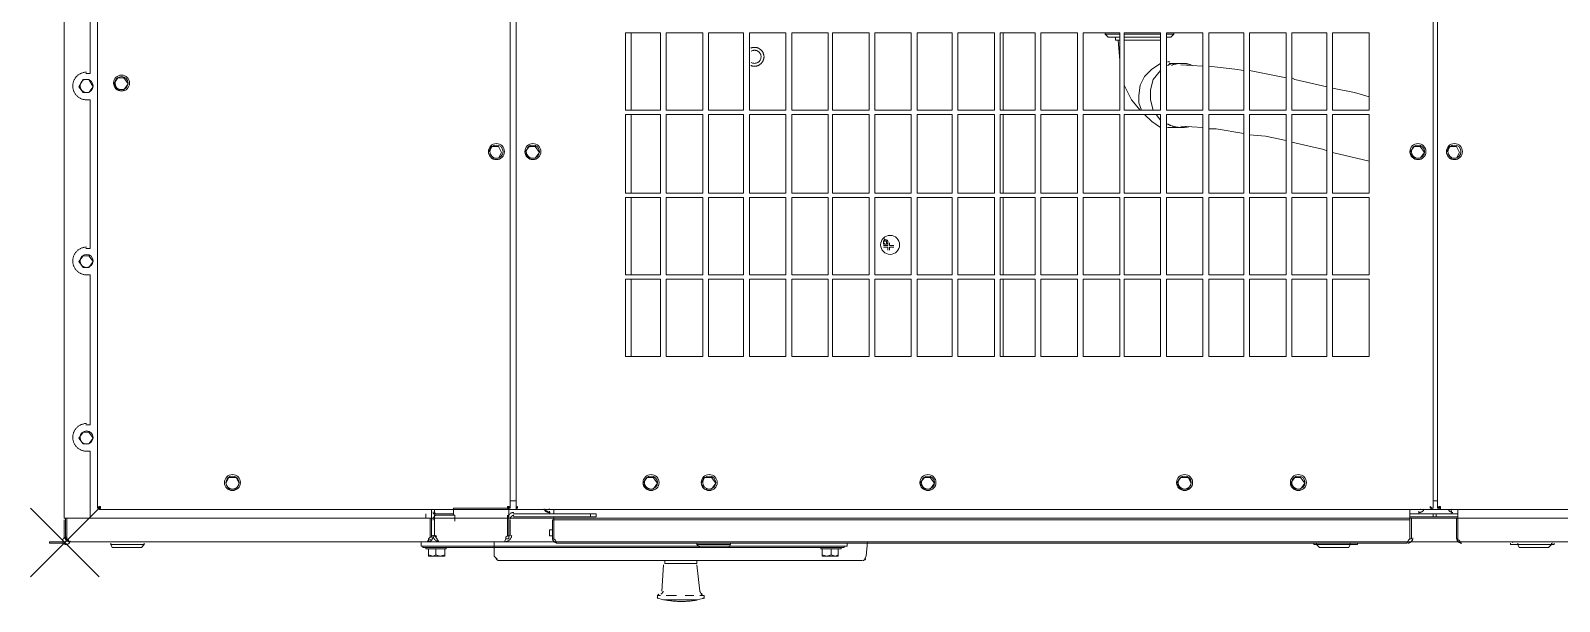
# Model space of a CAD drawing. Extents: x 0 to 160756, y 0 to 229247.
# Drawn here: x 92736 to 94012, y 78465 to 78941 of the extents above; entities that cross this region are included whole.
import ezdxf

# ---------------------------------------------------------------- set-up
doc = ezdxf.new("R2010")
doc.units = 0
doc.header["$LTSCALE"] = 10
doc.layers.add('XCM7Q30CDA-200K$0$xCUP-L40-M03-HVAC-EQ$0$XCUP-L40-HVAC-EQ$0$XCUP-L40-HVAC-EQ$0$XCUP-L40-HVAC-機房EQ$0$U-CDA-EQ', color=3, linetype='Continuous', lineweight=25)

# ---------------------------------------------------------------- blocks, each defined once
blk = doc.blocks.new('XCM7Q30CDA-200K$0$xCUP-L40-M03-HVAC-EQ$0$XCUP-L40-HVAC-EQ$0$XCUP-L40-HVAC-EQ$0$E315n')
at = {"layer": 'XCM7Q30CDA-200K$0$xCUP-L40-M03-HVAC-EQ$0$XCUP-L40-HVAC-EQ$0$XCUP-L40-HVAC-EQ$0$XCUP-L40-HVAC-機房EQ$0$U-CDA-EQ', "lineweight": 0}
for points in [[(-32.9, 4950.1), (24.3, 5007.3)], [(24.3, 4950.1), (-32.9, 5007.3)], [(-4.9, 4991.5), (-3.7, 4991.5)], [(-4.9, 4978.1), (-4.9, 4991.5)], [(-3.7, 4978.1), (-3.7, 4991.5)], [(-3.6, 4980.5), (-4, 4980.4), (-4.4, 4980.2), (-4.8, 4980), (-5.1, 4979.7), (-5.4, 4979.4), (-5.6, 4979.1), (-5.8, 4978.7), (-6, 4978.3), (-6.1, 4977.9), (-6.1, 4977.5), (-6.1, 4977.2), (-6, 4976.9), (-5.9, 4976.5), (-5.8, 4976.1), (-5.5, 4975.8), (-5.3, 4975.4), (-5, 4975.1), (-4.6, 4974.9), (-4.3, 4974.7), (-3.9, 4974.6), (-3.5, 4974.5), (-3, 4974.4)], [(0.6, 4978.1), (0.2, 4978.1), (-0.2, 4978), (-0.7, 4977.9), (-1, 4977.8), (-1.4, 4977.6), (-1.8, 4977.4), (-2.1, 4977.1), (-2.4, 4976.8), (-2.7, 4976.5), (-2.9, 4976.2), (-3.1, 4975.9), (-3.3, 4975.5), (-3.5, 4975.1), (-3.6, 4974.7), (-3.6, 4974.3), (-3.7, 4973.8)], [(-2.4, 4975.7), (-3.7, 4975.7)], [(-3.7, 4975.7), (-3.7, 4974.4)], [(-0.6, 4978.1), (-0.9, 4978.1), (-1.2, 4978), (-1.5, 4978), (-1.9, 4977.8), (-2.3, 4977.6), (-2.7, 4977.3), (-3, 4977), (-3.2, 4976.6), (-3.4, 4976.2), (-3.6, 4975.8), (-3.6, 4975.5), (-3.6, 4975.2)], [(-2.4, 4978.1), (-1.2, 4976.9)], [(-2.4, 4975.7), (-1.2, 4976.9)], [(-0.1, 4978.3), (-0.2, 4978.6), (-0.4, 4979), (-0.6, 4979.4), (-0.9, 4979.7), (-1.2, 4979.9), (-1.6, 4980.2), (-2, 4980.3), (-2.3, 4980.4)], [(14.6, 4979.3), (-1.2, 4979.3)], [(-1.2, 4976.9), (0, 4976.9)], [(0, 4978.1), (15.8, 4978.1)], [(0, 4978.1), (0, 4976.9)], [(0, 4976.9), (15.8, 4976.9)], [(440.5, 4979.3), (15.8, 4979.3)], [(15.8, 4979.3), (15.8, 4957.4)], [(-3.7, 4974.4), (-3.7, 1504.4)], [(-3.7, 4974.4), (-3.7, 4973.2)], [(94.9, 4960.5), (94.9, 4961.1), (94.8, 4961.6), (94.8, 4962.2), (94.7, 4962.8), (94.5, 4963.3), (94.4, 4963.9), (94.2, 4964.4), (94, 4965), (93.8, 4965.5), (93.5, 4966), (93.2, 4966.5), (92.9, 4966.9), (92.6, 4967.4), (92.3, 4967.8), (91.9, 4968.2), (91.5, 4968.6), (91.1, 4969), (90.7, 4969.4), (90.3, 4969.7), (89.8, 4970), (89.3, 4970.3), (88.9, 4970.6), (88.4, 4970.9), (87.8, 4971.1), (87.3, 4971.3), (86.8, 4971.5), (86.2, 4971.7), (85.7, 4971.8), (85.1, 4971.9), (84.5, 4972), (83.9, 4972), (83.3, 4972), (82.8, 4972), (82.2, 4972), (81.6, 4971.9), (81, 4971.8), (80.5, 4971.7), (79.9, 4971.5), (79.4, 4971.3), (78.8, 4971.1), (78.3, 4970.9), (77.8, 4970.6), (77.4, 4970.3), (76.9, 4970), (76.4, 4969.7), (76, 4969.4), (75.6, 4969), (75.2, 4968.6), (74.8, 4968.2), (74.4, 4967.8), (74.1, 4967.4), (73.8, 4966.9), (73.5, 4966.5), (73.2, 4966), (72.9, 4965.5), (72.7, 4965), (72.5, 4964.4), (72.3, 4963.9), (72.2, 4963.3), (72, 4962.8), (71.9, 4962.2), (71.8, 4961.6), (71.8, 4961.1), (71.8, 4960.5)], [(77.9, 4963.5), (82.7, 4967.1)], [(77.9, 4958.6), (77.9, 4963.5)], [(82.7, 4967.1), (87.6, 4963.5)], [(87.6, 4963.5), (87.6, 4958.6)], [(242.1, 4960.5), (242.1, 4961.1), (242.1, 4961.6), (242, 4962.2), (241.9, 4962.8), (241.8, 4963.3), (241.6, 4963.9), (241.4, 4964.4), (241.2, 4965), (241, 4965.5), (240.7, 4966), (240.5, 4966.5), (240.2, 4966.9), (239.8, 4967.4), (239.5, 4967.8), (239.1, 4968.2), (238.8, 4968.6), (238.3, 4969), (237.9, 4969.4), (237.5, 4969.7), (237, 4970), (236.6, 4970.3), (236.1, 4970.6), (235.6, 4970.9), (235.1, 4971.1), (234.6, 4971.3), (234, 4971.5), (233.5, 4971.7), (232.9, 4971.8), (232.3, 4971.9), (231.8, 4972), (231.2, 4972), (230.6, 4972), (230, 4972), (229.4, 4972), (228.8, 4971.9), (228.2, 4971.8), (227.7, 4971.7), (227.1, 4971.5), (226.6, 4971.3), (226.1, 4971.1), (225.6, 4970.9), (225.1, 4970.6), (224.6, 4970.3), (224.1, 4970), (223.7, 4969.7), (223.2, 4969.4), (222.8, 4969), (222.4, 4968.6), (222, 4968.2), (221.7, 4967.8), (221.3, 4967.4), (221, 4966.9), (220.7, 4966.5), (220.4, 4966), (220.2, 4965.5), (219.9, 4965), (219.7, 4964.4), (219.5, 4963.9), (219.4, 4963.3), (219.3, 4962.8), (219.1, 4962.2), (219.1, 4961.6), (219, 4961.1), (219, 4960.5)], [(225.1, 4963.5), (230, 4967.1)], [(225.1, 4958.6), (225.1, 4963.5)], [(230, 4967.1), (234.8, 4963.5)], [(234.8, 4963.5), (234.8, 4958.6)], [(388.1, 4960.5), (388.1, 4961.1), (388.1, 4961.6), (388, 4962.2), (387.9, 4962.8), (387.8, 4963.3), (387.6, 4963.9), (387.4, 4964.4), (387.2, 4965), (387, 4965.5), (386.8, 4966), (386.5, 4966.5), (386.2, 4966.9), (385.9, 4967.4), (385.5, 4967.8), (385.1, 4968.2), (384.8, 4968.6), (384.4, 4969), (383.9, 4969.4), (383.5, 4969.7), (383.1, 4970), (382.6, 4970.3), (382.1, 4970.6), (381.6, 4970.9), (381.1, 4971.1), (380.6, 4971.3), (380, 4971.5), (379.5, 4971.7), (378.9, 4971.8), (378.3, 4971.9), (377.8, 4972), (377.2, 4972), (376.6, 4972), (376, 4972), (375.4, 4972), (374.8, 4971.9), (374.3, 4971.8), (373.7, 4971.7), (373.1, 4971.5), (372.6, 4971.3), (372.1, 4971.1), (371.6, 4970.9), (371.1, 4970.6), (370.6, 4970.3), (370.1, 4970), (369.7, 4969.7), (369.2, 4969.4), (368.8, 4969), (368.4, 4968.6), (368, 4968.2), (367.7, 4967.8), (367.3, 4967.4), (367, 4966.9), (366.7, 4966.5), (366.4, 4966), (366.2, 4965.5), (365.9, 4965), (365.7, 4964.4), (365.5, 4963.9), (365.4, 4963.3), (365.3, 4962.8), (365.2, 4962.2), (365.1, 4961.6), (365, 4961.1), (365, 4960.5)], [(371.1, 4963.5), (376, 4967.1)], [(371.1, 4958.6), (371.1, 4963.5)], [(376, 4967.1), (382.1, 4963.5)], [(382.1, 4963.5), (382.1, 4958.6)], [(15.8, 4957.4), (71.8, 4957.4)], [(15.8, 1502), (15.8, 4957.4)], [(23.1, 4950.1), (24.3, 4950.1)], [(23.1, 4950.1), (23.1, 1482.5)], [(24.3, 4948.9), (23.1, 4950.1)], [(445.3, 4951.3), (24.3, 4951.3)], [(24.3, 4951.3), (24.3, 4950.1)], [(25.6, 4950.1), (24.3, 4951.3)], [(25.6, 4948.9), (24.3, 4950.1)], [(25.6, 4948.9), (24.3, 4950.1)], [(25.6, 4948.9), (25.6, 4950.1)], [(71.8, 4957.4), (71.8, 4961.1)], [(82.7, 4955), (77.9, 4958.6)], [(87.6, 4958.6), (82.7, 4955)], [(93.7, 4957.4), (93.7, 4961.1)], [(93.7, 4957.4), (219, 4957.4)], [(219, 4957.4), (219, 4961.1)], [(230, 4955), (225.1, 4958.6)], [(234.8, 4958.6), (230, 4955)], [(240.9, 4957.4), (240.9, 4961.1)], [(240.9, 4957.4), (365, 4957.4)], [(365, 4957.4), (365, 4961.1)], [(376, 4955), (371.1, 4958.6)], [(382.1, 4958.6), (376, 4955)], [(386.9, 4957.4), (386.9, 4961.1)], [(386.9, 4957.4), (440.5, 4957.4)], [(-8.5, 4939.2), (-6.1, 4940.4)], [(-8.5, 4914.8), (-8.5, 4939.2)], [(-6.1, 4940.4), (-4.9, 4940.4)], [(-6.1, 4912.4), (-6.1, 4940.4)], [(25.6, 4948.9), (24.3, 4948.9)], [(373.5, 4934.3), (378.4, 4937.9)], [(378.4, 4937.9), (383.3, 4934.3)], [(373.5, 4929.4), (373.5, 4934.3)], [(378.4, 4925.8), (373.5, 4929.4)], [(383.3, 4929.4), (378.4, 4925.8)], [(383.3, 4934.3), (383.3, 4929.4)], [(-8.5, 4914.8), (-6.1, 4912.4)], [(-6.1, 4912.4), (-4.9, 4912.4)], [(40.2, 4841.8), (45, 4844.3)], [(40.2, 4835.7), (40.2, 4841.8)], [(45, 4833.3), (40.2, 4835.7)], [(45, 4844.3), (49.9, 4841.8)], [(49.9, 4835.7), (45, 4833.3)], [(49.9, 4841.8), (49.9, 4835.7)], [(-15.8, 4661.7), (-15.8, 4675.1)], [(-15.8, 4675.1), (-9.7, 4675.1)], [(-15.8, 4671.4), (-14.6, 4675.1)], [(-14.6, 4669), (-15.8, 4671.4)], [(-9.7, 4660.5), (-9.7, 4677.5)], [(-9.7, 4677.5), (-8.5, 4677.5)], [(-8.5, 4328.3), (-8.5, 4680)], [(-8.5, 4680), (-7.3, 4680)], [(-7.3, 4325.9), (-7.3, 4681.2)], [(-7.3, 4681.2), (-3.7, 4681.2)], [(-3.7, 4677.5), (-3.7, 4676.3)], [(-3.7, 4676.3), (-3.7, 4570.5)], [(-3.7, 4676.3), (-2.4, 4675.1)], [(-3.7, 4675.7), (-3.6, 4675.3), (-3.6, 4674.8), (-3.5, 4674.4), (-3.3, 4674.1), (-3.1, 4673.7), (-2.9, 4673.3), (-2.7, 4673), (-2.4, 4672.7), (-2.1, 4672.4), (-1.8, 4672.2), (-1.4, 4672), (-1, 4671.8), (-0.7, 4671.6), (-0.2, 4671.5), (0.2, 4671.5), (0.6, 4671.4)], [(1.8, 4671.4), (1.3, 4671.4), (0.7, 4671.3), (0.2, 4671.2), (-0.3, 4671), (-0.8, 4670.8), (-1.2, 4670.5), (-1.7, 4670.2), (-2, 4669.8), (-2.4, 4669.5), (-2.7, 4669), (-3, 4668.6), (-3.2, 4668.1), (-3.4, 4667.6), (-3.5, 4667.1), (-3.6, 4666.5), (-3.7, 4666)], [(-1.2, 4675.1), (-2.4, 4672.7)], [(-2.4, 4675.1), (-1.2, 4675.1)], [(-1.2, 4675.1), (0, 4673.9)], [(0, 4672.7), (0, 4673.9)], [(0, 4673.9), (15.8, 4673.9)], [(0, 4672.7), (15.8, 4672.7)], [(0, 4669), (1.2, 4670.2)], [(1.2, 4672.7), (1.2, 4670.2)], [(13.4, 4672.7), (1.2, 4672.7)], [(18.3, 4670.2), (1.2, 4670.2)], [(18.7, 4668.7), (18.5, 4669), (18.3, 4669.3), (18, 4669.7), (17.6, 4670.1), (17.2, 4670.4), (16.9, 4670.6), (16.6, 4670.8), (16.3, 4671), (15.9, 4671.1), (15.6, 4671.2), (15.2, 4671.3), (14.9, 4671.4), (14.5, 4671.4), (14.2, 4671.4)], [(19.5, 4677.5), (15.8, 4677.5)], [(15.8, 4672.7), (15.8, 4673.9)], [(15.8, 4672.7), (23.1, 4672.7)], [(21.3, 4671.4), (20.9, 4671.4), (20.5, 4671.3), (20.1, 4671.2), (19.8, 4671.1), (19.5, 4670.8), (19.2, 4670.6), (18.8, 4670.2), (18.6, 4669.9), (18.5, 4669.5), (18.3, 4669.2)], [(18.3, 4653.2), (18.3, 4670.2)], [(23.1, 4670.2), (19.5, 4670.2)], [(21.3, 4670.2), (20.9, 4670.2), (20.6, 4670.1), (20.3, 4669.9), (19.9, 4669.6), (19.7, 4669.3), (19.6, 4668.9), (19.5, 4668.6)], [(20.7, 4670.2), (23.1, 4670.2)], [(-15.8, 4665.4), (-14.6, 4669)], [(-14.6, 4661.7), (-15.8, 4665.4)], [(-15.8, 4661.7), (-9.7, 4661.7)], [(-14.6, 4669), (-9.7, 4669)], [(-9.7, 4660.5), (-8.5, 4660.5)], [(-3.7, 4666.6), (0, 4669)], [(-3.7, 4666.6), (-3.7, 4611.8)], [(1.8, 4669), (1.5, 4669), (1.2, 4669), (0.9, 4668.9), (0.6, 4668.8), (0.3, 4668.6)], [(19.5, 4669), (19.5, 4654.4)], [(13.4, 4653.2), (18.3, 4653.2)], [(18.3, 4654.4), (24.3, 4654.4)], [(24.3, 4654.4), (24.3, 4608.2)], [(-17.8, 4618.8), (-18.2, 4618.6), (-18.5, 4618.3), (-18.8, 4618), (-19, 4617.7), (-19.2, 4617.3), (-19.3, 4617), (-19.4, 4616.7), (-19.5, 4616.4), (-19.5, 4616.1)], [(-18.3, 4617.9), (-15.8, 4620.4)], [(-15.8, 4620.4), (-3.7, 4620.4)], [(316.4, 4622.8), (321.2, 4625.2)], [(316.4, 4616.7), (316.4, 4622.8)], [(321.2, 4625.2), (326.1, 4622.8)], [(326.1, 4622.8), (326.1, 4616.7)], [(-19.5, 4616.7), (-19.5, 4313.7)], [(-1.2, 4610.6), (-3.7, 4611.8)], [(-3.7, 4611.2), (-3.6, 4610.7), (-3.5, 4610.1), (-3.4, 4609.6), (-3.2, 4609.1), (-3, 4608.6), (-2.7, 4608.2), (-2.4, 4607.7), (-2, 4607.3), (-1.7, 4607), (-1.2, 4606.7), (-0.8, 4606.4), (-0.3, 4606.2), (0.2, 4606), (0.7, 4605.9), (1.3, 4605.8), (1.8, 4605.7)], [(-1.2, 4610.6), (-1.2, 4608.2)], [(0, 4610.6), (-1.2, 4610.6)], [(-1.2, 4608.2), (24.3, 4608.2)], [(1.2, 4609.4), (0, 4610.6)], [(1.2, 4607), (1.2, 4609.4)], [(1.2, 4609.4), (18.3, 4609.4)], [(14.6, 4607), (1.2, 4607)], [(20.7, 4603.9), (20.7, 4604.5), (20.6, 4605), (20.4, 4605.5), (20.3, 4606.1), (20, 4606.5), (19.8, 4607), (19.4, 4607.4), (19.1, 4607.8), (18.7, 4608.1), (18.3, 4608.5), (17.8, 4608.7), (17.3, 4609), (16.8, 4609.1), (16.3, 4609.3), (15.8, 4609.4), (15.2, 4609.4)], [(18.3, 4603.9), (18.2, 4604.2), (18.2, 4604.5), (18.1, 4604.8), (18, 4605.2), (17.7, 4605.6), (17.5, 4606), (17.1, 4606.3), (16.8, 4606.5), (16.4, 4606.7), (16, 4606.9), (15.7, 4606.9), (15.4, 4607)], [(24.3, 4609.4), (23.1, 4608.2)], [(23.1, 4608.2), (24.3, 4608.2)], [(25.6, 4609.4), (24.3, 4608.2)], [(25.6, 4609.4), (24.3, 4608.2)], [(25.6, 4609.4), (24.3, 4609.4)], [(24.3, 4607), (24.3, 4608.2)], [(25.6, 4608.2), (24.3, 4607)], [(24.3, 4607), (2471.4, 4607)], [(25.6, 4609.4), (25.6, 4608.2)], [(30.4, 4607), (30.4, 4602.1)], [(321.2, 4614.3), (316.4, 4616.7)], [(326.1, 4616.7), (321.2, 4614.3)], [(17, 4604.5), (17, 4535.2)], [(19.5, 4604.5), (19.5, 4535.2)], [(23.1, 4602.1), (23.1, 3838)], [(23.1, 4602.1), (24.3, 4602.1)], [(23.1, 4600.9), (23.1, 4602.1)], [(2472.6, 4602.1), (24.3, 4602.1)], [(24.3, 4600.9), (24.3, 4602.1)], [(25.6, 4600.9), (24.3, 4602.1)], [(25.6, 4600.9), (24.3, 4602.1)], [(25.6, 4600.9), (24.3, 4600.9)], [(25.6, 4600.9), (24.3, 4600.9)], [(316.4, 4591.1), (321.2, 4594.8)], [(321.2, 4594.8), (326.1, 4591.1)], [(316.4, 4586.3), (316.4, 4591.1)], [(321.2, 4582.6), (316.4, 4586.3)], [(326.1, 4586.3), (321.2, 4582.6)], [(326.1, 4591.1), (326.1, 4586.3)], [(-0.6, 4571.7), (-1, 4571.7), (-1.5, 4571.6), (-1.9, 4571.5), (-2.3, 4571.3), (-2.6, 4571.2), (-3, 4570.9), (-3.3, 4570.7), (-3.6, 4570.4), (-3.9, 4570.1), (-4.1, 4569.8), (-4.4, 4569.4), (-4.5, 4569.1), (-4.7, 4568.7), (-4.8, 4568.3), (-4.8, 4567.9), (-4.9, 4567.4)], [(-4.9, 4568), (-2.4, 4569.2)], [(-4.9, 3858.7), (-4.9, 4568)], [(-2.4, 4569.2), (-1.2, 4570.5)], [(-1.2, 4571.7), (-1.2, 4570.5)], [(-1.2, 4571.7), (14.6, 4571.7)], [(-1.2, 4570.5), (14.6, 4570.5)], [(1.2, 4571.7), (1.2, 4574.1)], [(1.2, 4574.1), (6.1, 4574.1)], [(6.1, 4571.7), (6.1, 4574.1)], [(14.6, 4571.7), (14.6, 4570.5)], [(14.6, 4570.5), (14.6, 3856.2)], [(14.6, 4570.5), (17, 4570.5)], [(19.5, 4574.1), (21.9, 4574.1)], [(19.5, 4570.5), (23.1, 4570.5)], [(23.6, 4578.7), (23.2, 4578.6), (22.9, 4578.5), (22.5, 4578.2), (22.1, 4577.9), (21.8, 4577.6), (21.5, 4577.2), (21.2, 4576.8), (21.1, 4576.5), (20.9, 4576.2), (20.8, 4575.9), (20.8, 4575.5), (20.7, 4575.2), (20.7, 4574.9)], [(23.5, 4577.5), (23.2, 4577.4), (22.9, 4577.3), (22.5, 4577), (22.1, 4576.7), (21.8, 4576.3), (21.5, 4576), (21.2, 4575.6), (21.1, 4575.3), (20.9, 4575), (20.8, 4574.7), (20.8, 4574.3), (20.7, 4574), (20.7, 4573.7)], [(23.6, 4574.6), (23.3, 4574.6)], [(23.6, 4574.7), (23.4, 4574.4)], [(17, 4540), (19.5, 4540)], [(17, 4535.2), (19.5, 4535.2)], [(150.9, 4481.6), (150.9, 4510.8)], [(150.9, 4510.8), (215.4, 4510.8)], [(215.4, 4506), (150.9, 4506)], [(215.4, 4510.8), (215.4, 4481.6)], [(219, 4481.6), (219, 4510.8)], [(219, 4510.8), (283.5, 4510.8)], [(283.5, 4506), (219, 4506)], [(283.5, 4510.8), (283.5, 4481.6)], [(287.2, 4481.6), (287.2, 4510.8)], [(287.2, 4510.8), (352.9, 4510.8)], [(352.9, 4506), (287.2, 4506)], [(352.9, 4510.8), (352.9, 4481.6)], [(356.5, 4481.6), (356.5, 4510.8)], [(356.5, 4510.8), (421, 4510.8)], [(421, 4506), (356.5, 4506)], [(421, 4510.8), (421, 4481.6)], [(40.2, 4492.6), (45, 4496.2)], [(40.2, 4487.7), (40.2, 4492.6)], [(45, 4496.2), (49.9, 4492.6)], [(49.9, 4492.6), (49.9, 4487.7)], [(-52.3, 4479.2), (-51.1, 4482.9)], [(-52.3, 4479.2), (-52.3, 4451.2)], [(-49.9, 4484.1), (-51.1, 4484.1)], [(-49.9, 4484.1), (-51.1, 4484.1)], [(-50.3, 4484.3), (-50.6, 4484), (-50.8, 4483.7), (-50.9, 4483.4), (-51, 4483.1)], [(-48.7, 4484.1), (-49.9, 4484.1)], [(-48.7, 4484.1), (-48.7, 4481.7)], [(-47.5, 4482.9), (-48.7, 4484.1)], [(-47.3, 4481.4), (-47.2, 4481.1), (-47.1, 4480.8), (-46.9, 4480.5), (-46.6, 4480.1), (-46.2, 4479.8), (-45.8, 4479.6), (-45.5, 4479.4), (-45.2, 4479.3), (-44.9, 4479.3)], [(-23.1, 4479.2), (-45, 4480.4)], [(45, 4484.1), (40.2, 4487.7)], [(49.9, 4487.7), (45, 4484.1)], [(215.4, 4481.6), (150.9, 4481.6)], [(283.5, 4481.6), (219, 4481.6)], [(352.9, 4481.6), (287.2, 4481.6)], [(421, 4481.6), (356.5, 4481.6)], [(-52.5, 4477.1), (-52.6, 4476.3), (-52.7, 4475.5), (-52.8, 4474.6), (-52.9, 4473.8), (-53, 4473), (-53.1, 4472.2), (-53.2, 4471.4), (-53.3, 4470.6), (-53.3, 4469.7), (-53.4, 4468.9), (-53.4, 4468.1), (-53.5, 4467.3), (-53.5, 4466.5), (-53.5, 4465.7), (-53.5, 4464.8), (-53.5, 4464), (-53.5, 4463.2), (-53.5, 4462.4), (-53.5, 4461.6), (-53.5, 4460.7), (-53.4, 4459.9), (-53.4, 4459.1), (-53.3, 4458.3), (-53.3, 4457.5), (-53.2, 4456.7), (-53.1, 4455.8), (-53, 4455), (-52.9, 4454.2), (-52.8, 4453.4), (-52.7, 4452.6), (-52.6, 4451.8), (-52.5, 4451)], [(-52.3, 4451.2), (-52.3, 4478)], [(-48.7, 4476.8), (-48.7, 4475.6)], [(-48.7, 4475.6), (-48.7, 4469.5)], [(-48.7, 4468.3), (-48.7, 4469.5)], [(-19.5, 4478), (-21.9, 4478)], [(-21.9, 4451.2), (-21.9, 4478)], [(150.9, 4446.3), (150.9, 4476.8)], [(150.9, 4476.8), (215.4, 4476.8)], [(215.4, 4476.8), (215.4, 4446.3)], [(219, 4446.3), (219, 4476.8)], [(219, 4476.8), (283.5, 4476.8)], [(283.5, 4476.8), (283.5, 4446.3)], [(287.2, 4446.3), (287.2, 4476.8)], [(287.2, 4476.8), (352.9, 4476.8)], [(352.9, 4476.8), (352.9, 4446.3)], [(356.5, 4446.3), (356.5, 4476.8)], [(356.5, 4476.8), (421, 4476.8)], [(421, 4476.8), (421, 4446.3)], [(-48.7, 4461), (-48.7, 4453.7)], [(-51.1, 4446.4), (-52.3, 4451.2)], [(-51.1, 4445.2), (-49.9, 4445.2)], [(-51, 4446.3), (-50.9, 4446), (-50.8, 4445.7), (-50.6, 4445.4), (-50.4, 4445.1)], [(-49.9, 4445.2), (-48.7, 4445.2)], [(-48.7, 4447.6), (-48.7, 4448.8)], [(-47.5, 4447.6), (-48.7, 4446.4)], [(-48.7, 4447.6), (-48.7, 4445.2)], [(-48.7, 4445.2), (-48.7, 4446.4)], [(-44.6, 4448.8), (-45, 4448.8), (-45.3, 4448.7), (-45.6, 4448.5), (-45.9, 4448.4), (-46.3, 4448.1), (-46.7, 4447.8), (-46.9, 4447.5), (-47.1, 4447.2), (-47.3, 4446.8)], [(-23.1, 4451.2), (-45, 4448.8)], [(-19.5, 4451.2), (-21.9, 4451.2)], [(-8.5, 4448.8), (-6.1, 4451.2)], [(-8.5, 4424.5), (-8.5, 4448.8)], [(-6.1, 4451.2), (-4.9, 4451.2)], [(-6.1, 4423.3), (-6.1, 4451.2)], [(40.2, 4445.2), (45, 4447.6)], [(40.2, 4439.1), (40.2, 4445.2)], [(45, 4447.6), (49.9, 4445.2)], [(49.9, 4445.2), (49.9, 4439.1)], [(215.4, 4446.3), (150.9, 4446.3)], [(150.9, 4412.3), (150.9, 4441.5)], [(150.9, 4441.5), (215.4, 4441.5)], [(215.4, 4441.5), (215.4, 4412.3)], [(283.5, 4446.3), (219, 4446.3)], [(219, 4412.3), (219, 4441.5)], [(219, 4441.5), (283.5, 4441.5)], [(283.5, 4441.5), (283.5, 4412.3)], [(352.9, 4446.3), (287.2, 4446.3)], [(287.2, 4412.3), (287.2, 4441.5)], [(287.2, 4441.5), (352.9, 4441.5)], [(352.9, 4441.5), (352.9, 4412.3)], [(421, 4446.3), (356.5, 4446.3)], [(356.5, 4412.3), (356.5, 4441.5)], [(356.5, 4441.5), (421, 4441.5)], [(421, 4441.5), (421, 4412.3)], [(45, 4435.4), (40.2, 4439.1)], [(49.9, 4439.1), (45, 4435.4)], [(-8.5, 4424.5), (-6.1, 4423.3)], [(-6.1, 4423.3), (-4.9, 4423.3)], [(215.4, 4412.3), (150.9, 4412.3)], [(150.9, 4377), (150.9, 4407.4)], [(150.9, 4407.4), (215.4, 4407.4)], [(215.4, 4407.4), (215.4, 4377)], [(283.5, 4412.3), (219, 4412.3)], [(219, 4377), (219, 4407.4)], [(219, 4407.4), (283.5, 4407.4)], [(283.5, 4407.4), (283.5, 4377)], [(352.9, 4412.3), (287.2, 4412.3)], [(287.2, 4377), (287.2, 4407.4)], [(287.2, 4407.4), (352.9, 4407.4)], [(352.9, 4407.4), (352.9, 4377)], [(421, 4412.3), (356.5, 4412.3)], [(356.5, 4377), (356.5, 4407.4)], [(356.5, 4407.4), (421, 4407.4)], [(393.7, 4406.3), (393.6, 4406), (393.4, 4405.7), (393.3, 4405.4), (393.2, 4405.1), (393.2, 4404.7), (393.1, 4404.4), (393.1, 4404.1), (393, 4403.8), (393, 4403.4), (393, 4403.1), (393, 4402.8), (393, 4402.5), (393.1, 4402.2), (393.1, 4401.8), (393.2, 4401.5), (393.3, 4401.2), (393.3, 4400.9), (393.4, 4400.6), (393.5, 4400.3), (393.7, 4400), (393.8, 4399.7), (394, 4399.4), (394.3, 4398.9), (394.7, 4398.3), (395.1, 4397.8), (395.6, 4397.3), (396.1, 4396.9), (396.6, 4396.5), (397.2, 4396.2), (397.5, 4396), (397.8, 4395.9), (398.1, 4395.8), (398.4, 4395.7), (398.7, 4395.6), (399, 4395.5), (399.3, 4395.4), (399.6, 4395.3), (400, 4395.3), (400.3, 4395.3), (400.6, 4395.2), (400.9, 4395.2), (401.2, 4395.2), (401.6, 4395.3), (401.9, 4395.3), (402.2, 4395.3), (402.5, 4395.4), (402.8, 4395.5), (403.1, 4395.6), (403.5, 4395.7), (403.8, 4395.8), (404.1, 4395.9), (404.4, 4396), (404.7, 4396.2), (404.9, 4396.3), (405.5, 4396.7), (406, 4397.1), (406.5, 4397.6), (407, 4398.1), (407.4, 4398.6), (407.7, 4399.1), (408, 4399.7), (408.2, 4400), (408.3, 4400.3), (408.4, 4400.6), (408.5, 4400.9), (408.6, 4401.2), (408.7, 4401.5), (408.7, 4401.8), (408.8, 4402.2), (408.8, 4402.5), (408.8, 4402.8), (408.8, 4403.1), (408.8, 4403.4), (408.8, 4403.8), (408.8, 4404.1), (408.7, 4404.4), (408.7, 4404.7), (408.6, 4405.1), (408.5, 4405.4), (408.4, 4405.7), (408.3, 4406), (408.2, 4406.3)], [(396.2, 4405.8), (395.9, 4405.4), (395.7, 4404.9), (395.6, 4404.5), (395.5, 4404), (395.5, 4403.6), (395.4, 4403.1), (395.5, 4402.6), (395.5, 4402.2), (395.6, 4401.7), (395.8, 4401.3), (396, 4400.8), (396.2, 4400.4), (396.4, 4400), (396.7, 4399.6), (397.1, 4399.3), (397.4, 4398.9), (397.8, 4398.6), (398.2, 4398.4), (398.6, 4398.2), (399.1, 4398), (399.5, 4397.9), (400, 4397.8), (400.5, 4397.7), (400.9, 4397.7), (401.4, 4397.7), (401.9, 4397.8), (402.3, 4397.9), (402.8, 4398), (403.2, 4398.2), (403.6, 4398.4), (404, 4398.6), (404.4, 4398.9), (404.8, 4399.3), (405.1, 4399.6), (405.4, 4400), (405.7, 4400.4), (405.9, 4400.8), (406.1, 4401.3), (406.2, 4401.7), (406.3, 4402.2), (406.4, 4402.6), (406.4, 4403.1), (406.4, 4403.6), (406.3, 4404), (406.2, 4404.5), (406.1, 4404.9), (405.9, 4405.4), (405.7, 4405.8)], [(421, 4407.4), (421, 4377)], [(215.4, 4377), (150.9, 4377)], [(283.5, 4377), (219, 4377)], [(352.9, 4377), (287.2, 4377)], [(421, 4377), (356.5, 4377)], [(150.9, 4341.7), (150.9, 4372.1)], [(150.9, 4372.1), (215.4, 4372.1)], [(215.4, 4372.1), (215.4, 4341.7)], [(219, 4341.7), (219, 4372.1)], [(219, 4372.1), (283.5, 4372.1)], [(283.5, 4372.1), (283.5, 4341.7)], [(287.2, 4341.7), (287.2, 4372.1)], [(287.2, 4372.1), (352.9, 4372.1)], [(352.9, 4372.1), (352.9, 4341.7)], [(356.5, 4341.7), (356.5, 4372.1)], [(356.5, 4372.1), (421, 4372.1)], [(421, 4372.1), (421, 4341.7)], [(-15.8, 4333.2), (-15.8, 4346.6)], [(-15.8, 4346.6), (-9.7, 4346.6)], [(-15.8, 4342.9), (-14.6, 4346.6)], [(-14.6, 4339.3), (-15.8, 4342.9)], [(-15.8, 4335.6), (-14.6, 4339.3)], [(-14.6, 4339.3), (-9.7, 4339.3)], [(-9.7, 4330.8), (-9.7, 4347.8)], [(-9.7, 4347.8), (-8.5, 4347.8)], [(215.4, 4341.7), (150.9, 4341.7)], [(150.9, 4307.6), (150.9, 4338.1)], [(150.9, 4338.1), (215.4, 4338.1)], [(215.4, 4338.1), (215.4, 4307.6)], [(283.5, 4341.7), (219, 4341.7)], [(219, 4307.6), (219, 4338.1)], [(219, 4338.1), (283.5, 4338.1)], [(283.5, 4338.1), (283.5, 4307.6)], [(352.9, 4341.7), (287.2, 4341.7)], [(287.2, 4307.6), (287.2, 4338.1)], [(287.2, 4338.1), (352.9, 4338.1)], [(352.9, 4338.1), (352.9, 4307.6)], [(421, 4341.7), (356.5, 4341.7)], [(356.5, 4307.6), (356.5, 4338.1)], [(356.5, 4338.1), (421, 4338.1)], [(421, 4338.1), (421, 4307.6)], [(-14.6, 4333.2), (-15.8, 4335.6)], [(-15.8, 4333.2), (-9.7, 4333.2)], [(-9.7, 4330.8), (-8.5, 4330.8)], [(-8.5, 4328.3), (-7.3, 4328.3)], [(-7.3, 4325.9), (-4.9, 4325.9)], [(-19.5, 4313.1), (-19.5, 4312.8), (-19.4, 4312.5), (-19.3, 4312.2), (-19.2, 4311.9), (-19, 4311.5), (-18.8, 4311.2), (-18.5, 4310.9), (-18.2, 4310.6), (-17.8, 4310.4)], [(-18.3, 4311.3), (-15.8, 4310.1)], [(-3.7, 4308.9), (-15.8, 4310.1)], [(215.4, 4307.6), (150.9, 4307.6)], [(150.9, 4272.4), (150.9, 4302.8)], [(150.9, 4302.8), (215.4, 4302.8)], [(215.4, 4302.8), (215.4, 4272.4)], [(283.5, 4307.6), (219, 4307.6)], [(219, 4272.4), (219, 4302.8)], [(219, 4302.8), (283.5, 4302.8)], [(283.5, 4302.8), (283.5, 4272.4)], [(352.9, 4307.6), (287.2, 4307.6)], [(287.2, 4272.4), (287.2, 4302.8)], [(287.2, 4302.8), (352.9, 4302.8)], [(352.9, 4302.8), (352.9, 4272.4)], [(421, 4307.6), (356.5, 4307.6)], [(356.5, 4272.4), (356.5, 4302.8)], [(356.5, 4302.8), (421, 4302.8)], [(421, 4302.8), (421, 4272.4)], [(239.7, 4291.8), (242.1, 4291.8)], [(242.1, 4290.6), (239.7, 4290.6)], [(242.1, 4291.8), (242.1, 4295.5)], [(242.1, 4287), (242.1, 4290.6)], [(243.4, 4295.5), (243.4, 4291.8)], [(243.4, 4291.8), (245.8, 4291.8)], [(245.8, 4290.6), (243.4, 4290.6)], [(243.4, 4290.6), (243.4, 4287)], [(244.6, 4295.5), (247, 4295.5)], [(244.6, 4293.1), (244.6, 4295.5)], [(244.6, 4294.1), (244.6, 4293.8), (244.6, 4293.5), (244.6, 4293.2), (244.8, 4292.9), (245, 4292.5), (245.2, 4292.2)], [(247, 4293.1), (244.6, 4293.1)], [(246.3, 4295.5), (246, 4295.4), (245.7, 4295.3), (245.3, 4295.1), (245, 4294.9), (244.8, 4294.6)], [(245.4, 4292.1), (245.7, 4292), (246, 4291.9), (246.3, 4291.8), (246.7, 4291.9), (247, 4291.9), (247.3, 4292.1)], [(248.1, 4294.3), (248, 4294.6), (247.7, 4294.9), (247.4, 4295.2), (247.1, 4295.4), (246.8, 4295.5)], [(247, 4295.5), (247, 4293.1)], [(247.5, 4292.2), (247.8, 4292.5), (248, 4292.9), (248.1, 4293.2), (248.2, 4293.5), (248.2, 4293.8), (248.2, 4294.1)], [(249, 4294.4), (248.7, 4294.7), (248.4, 4295)], [(40.2, 4261.4), (45, 4265.1)], [(40.2, 4256.5), (40.2, 4261.4)], [(45, 4265.1), (49.9, 4261.4)], [(49.9, 4261.4), (49.9, 4256.5)], [(215.4, 4272.4), (150.9, 4272.4)], [(150.9, 4238.3), (150.9, 4267.5)], [(150.9, 4267.5), (215.4, 4267.5)], [(215.4, 4267.5), (215.4, 4238.3)], [(283.5, 4272.4), (219, 4272.4)], [(219, 4238.3), (219, 4267.5)], [(219, 4267.5), (283.5, 4267.5)], [(283.5, 4267.5), (283.5, 4238.3)], [(352.9, 4272.4), (287.2, 4272.4)], [(287.2, 4238.3), (287.2, 4267.5)], [(287.2, 4267.5), (352.9, 4267.5)], [(352.9, 4267.5), (352.9, 4238.3)], [(421, 4272.4), (356.5, 4272.4)], [(356.5, 4238.3), (356.5, 4267.5)], [(356.5, 4267.5), (421, 4267.5)], [(421, 4267.5), (421, 4238.3)], [(45, 4252.9), (40.2, 4256.5)], [(49.9, 4256.5), (45, 4252.9)], [(215.4, 4238.3), (150.9, 4238.3)], [(283.5, 4238.3), (219, 4238.3)], [(352.9, 4238.3), (287.2, 4238.3)], [(421, 4238.3), (356.5, 4238.3)], [(150.9, 4203), (150.9, 4233.4)], [(150.9, 4233.4), (215.4, 4233.4)], [(215.4, 4233.4), (215.4, 4203)], [(219, 4203), (219, 4233.4)], [(219, 4233.4), (283.5, 4233.4)], [(283.5, 4233.4), (283.5, 4203)], [(287.2, 4203), (287.2, 4233.4)], [(287.2, 4233.4), (352.9, 4233.4)], [(352.9, 4233.4), (352.9, 4203)], [(356.5, 4203), (356.5, 4233.4)], [(356.5, 4233.4), (421, 4233.4)], [(421, 4233.4), (421, 4203)], [(215.4, 4203), (150.9, 4203)], [(150.9, 4168.9), (150.9, 4198.1)], [(150.9, 4198.1), (215.4, 4198.1)], [(215.4, 4198.1), (215.4, 4168.9)], [(283.5, 4203), (219, 4203)], [(219, 4168.9), (219, 4198.1)], [(219, 4198.1), (283.5, 4198.1)], [(283.5, 4198.1), (283.5, 4168.9)], [(352.9, 4203), (287.2, 4203)], [(287.2, 4168.9), (287.2, 4198.1)], [(287.2, 4198.1), (352.9, 4198.1)], [(352.9, 4198.1), (352.9, 4168.9)], [(421, 4203), (356.5, 4203)], [(356.5, 4168.9), (356.5, 4198.1)], [(356.5, 4198.1), (421, 4198.1)], [(421, 4198.1), (421, 4168.9)], [(215.4, 4195.7), (150.9, 4195.7)], [(283.5, 4195.7), (219, 4195.7)], [(352.9, 4195.7), (287.2, 4195.7)], [(421, 4195.7), (356.5, 4195.7)], [(215.4, 4168.9), (150.9, 4168.9)], [(150.9, 4133.6), (150.9, 4164.1)], [(150.9, 4164.1), (215.4, 4164.1)], [(215.4, 4164.1), (215.4, 4133.6)], [(283.5, 4168.9), (219, 4168.9)], [(219, 4133.6), (219, 4164.1)], [(219, 4164.1), (283.5, 4164.1)], [(283.5, 4164.1), (283.5, 4133.6)], [(352.9, 4168.9), (287.2, 4168.9)], [(287.2, 4133.6), (287.2, 4164.1)], [(287.2, 4164.1), (352.9, 4164.1)], [(352.9, 4164.1), (352.9, 4133.6)], [(421, 4168.9), (356.5, 4168.9)], [(356.5, 4133.6), (356.5, 4164.1)], [(356.5, 4164.1), (421, 4164.1)], [(421, 4164.1), (421, 4133.6)], [(215.4, 4133.6), (150.9, 4133.6)], [(283.5, 4133.6), (219, 4133.6)], [(352.9, 4133.6), (287.2, 4133.6)], [(421, 4133.6), (356.5, 4133.6)], [(150.9, 4098.4), (150.9, 4128.8)], [(150.9, 4128.8), (215.4, 4128.8)], [(215.4, 4128.8), (215.4, 4098.4)], [(219, 4098.4), (219, 4128.8)], [(219, 4128.8), (283.5, 4128.8)], [(283.5, 4128.8), (283.5, 4098.4)], [(287.2, 4098.4), (287.2, 4128.8)], [(287.2, 4128.8), (352.9, 4128.8)], [(352.9, 4128.8), (352.9, 4098.4)], [(356.5, 4098.4), (356.5, 4128.8)], [(356.5, 4128.8), (421, 4128.8)], [(421, 4128.8), (421, 4098.4)], [(417.3, 4108.1), (419.8, 4110.5)], [(417.3, 4098.4), (417.3, 4108.1)], [(419.8, 4098.4), (419.8, 4110.5)], [(419.8, 4110.5), (421, 4110.5)], [(215.4, 4098.4), (150.9, 4098.4)], [(283.5, 4098.4), (219, 4098.4)], [(352.9, 4098.4), (287.2, 4098.4)], [(421, 4098.4), (356.5, 4098.4)], [(414.9, 4099.6), (397.9, 4098.4)], [(414.9, 4098.4), (414.9, 4102)], [(414.9, 4102), (417.3, 4102)], [(150.9, 4064.3), (150.9, 4094.7)], [(150.9, 4094.7), (215.4, 4094.7)], [(215.4, 4094.7), (215.4, 4064.3)], [(219, 4064.3), (219, 4094.7)], [(219, 4094.7), (283.5, 4094.7)], [(283.5, 4094.7), (283.5, 4064.3)], [(287.2, 4064.3), (287.2, 4094.7)], [(287.2, 4094.7), (352.9, 4094.7)], [(352.9, 4094.7), (352.9, 4064.3)], [(356.5, 4064.3), (356.5, 4094.7)], [(356.5, 4094.7), (421, 4094.7)], [(377.2, 4094.7), (365, 4088.6), (356.5, 4081.3)], [(414.9, 4094.7), (414.9, 4064.3)], [(417.3, 4094.7), (417.3, 4064.3)], [(419.8, 4094.7), (419.8, 4064.3)], [(421, 4094.7), (421, 4064.3)], [(352.9, 4077.7), (346.8, 4071.6), (341.9, 4064.3)], [(368.7, 4082.5), (362.6, 4082.5), (356.5, 4080.1)], [(389.4, 4064.3), (382.1, 4070.4), (373.5, 4072.8), (365, 4072.8), (356.5, 4070.4)], [(395.4, 4064.3), (390.6, 4071.6), (384.5, 4077.7), (377.2, 4081.3), (368.7, 4082.5)], [(215.4, 4064.3), (150.9, 4064.3)], [(150.9, 4029), (150.9, 4059.4)], [(150.9, 4059.4), (215.4, 4059.4)], [(215.4, 4059.4), (215.4, 4029)], [(283.5, 4064.3), (219, 4064.3)], [(219, 4029), (219, 4059.4)], [(219, 4059.4), (283.5, 4059.4)], [(283.5, 4059.4), (283.5, 4029)], [(352.9, 4064.3), (287.2, 4064.3)], [(287.2, 4029), (287.2, 4059.4)], [(287.2, 4059.4), (352.9, 4059.4)], [(342, 4058.5), (342, 4058.2), (342, 4057.9), (341.9, 4057.6), (341.9, 4057.3), (341.9, 4056.9), (341.9, 4056.6)], [(344.9, 4058.5), (344.7, 4058.2), (344.6, 4057.9), (344.4, 4057.6), (344.3, 4057.3), (344.1, 4057), (344, 4056.7), (343.9, 4056.3), (343.7, 4056)], [(352.9, 4067.9), (348, 4064.3)], [(352.9, 4059.4), (352.9, 4029)], [(421, 4064.3), (356.5, 4064.3)], [(356.5, 4029), (356.5, 4059.4)], [(356.5, 4059.4), (421, 4059.4)], [(394.8, 4056), (394.7, 4056.3), (394.6, 4056.7), (394.4, 4057), (394.3, 4057.3), (394.1, 4057.6), (394, 4057.9), (393.8, 4058.2), (393.7, 4058.5)], [(396.7, 4056.5), (396.7, 4056.8), (396.7, 4057.1), (396.6, 4057.5), (396.6, 4057.8), (396.6, 4058.1), (396.6, 4058.4)], [(417.3, 4059.4), (417.3, 4055.8)], [(419.8, 4059.4), (419.8, 4053.3)], [(421, 4059.4), (421, 4029)], [(40.2, 4047.3), (45, 4050.9)], [(40.2, 4041.2), (40.2, 4047.3)], [(45, 4050.9), (49.9, 4047.3)], [(49.9, 4047.3), (49.9, 4041.2)], [(341.9, 4047.3), (341.9, 4057)], [(343.5, 4055.2), (343.3, 4054.7), (343.1, 4054.2), (343, 4053.7), (342.8, 4053.2), (342.7, 4052.7), (342.6, 4052.1), (342.4, 4051.6), (342.3, 4051.1), (342.2, 4050.5), (342.1, 4050), (342.1, 4049.5), (342, 4048.9), (342, 4048.4), (341.9, 4047.9), (341.9, 4047.3), (341.9, 4046.8)], [(343.1, 4047.3), (341.9, 4029)], [(341.9, 4046.5), (341.9, 4046.1), (341.9, 4045.8), (341.9, 4045.4), (342, 4045), (342, 4044.6), (342, 4044.3), (342.1, 4043.9), (342.1, 4043.5), (342.2, 4043.1), (342.2, 4042.8), (342.3, 4042.4), (342.4, 4042), (342.4, 4041.7), (342.5, 4041.3), (342.6, 4040.9), (342.7, 4040.6)], [(343.7, 4056), (343.6, 4055.7)], [(393, 4029), (394.2, 4047.3)], [(393.5, 4037.3), (393.8, 4037.8), (394, 4038.4), (394.2, 4038.9), (394.4, 4039.5), (394.5, 4040.1), (394.7, 4040.6), (394.8, 4040.9), (394.8, 4041.2), (394.9, 4041.5), (395, 4041.8), (395, 4042.1), (395.1, 4042.4), (395.1, 4042.7), (395.2, 4043), (395.2, 4043.3), (395.2, 4043.6), (395.3, 4043.9), (395.3, 4044.1), (395.3, 4044.4), (395.4, 4044.7), (395.4, 4045), (395.4, 4045.3), (395.4, 4045.6), (395.4, 4045.9), (395.4, 4046.2), (395.4, 4046.5)], [(395.4, 4046.8), (395.4, 4047.3), (395.4, 4047.9), (395.4, 4048.4), (395.3, 4048.9), (395.3, 4049.5), (395.2, 4050), (395.1, 4050.5), (395, 4051.1), (394.9, 4051.6), (394.8, 4052.1), (394.7, 4052.7), (394.5, 4053.2), (394.4, 4053.7), (394.2, 4054.2), (394, 4054.7), (393.8, 4055.2)], [(395, 4055.6), (394.9, 4055.9)], [(395.4, 4047.3), (395.4, 4057)], [(417.3, 4055.8), (419.8, 4053.3)], [(419.8, 4053.3), (421, 4053.3)], [(45, 4038.8), (40.2, 4041.2)], [(49.9, 4041.2), (45, 4038.8)], [(215.4, 4029), (150.9, 4029)], [(150.9, 3994.9), (150.9, 4024.1)], [(150.9, 4024.1), (215.4, 4024.1)], [(215.4, 4024.1), (215.4, 3994.9)], [(283.5, 4029), (219, 4029)], [(219, 3994.9), (219, 4024.1)], [(219, 4024.1), (283.5, 4024.1)], [(283.5, 4024.1), (283.5, 3994.9)], [(352.9, 4029), (287.2, 4029)], [(287.2, 3994.9), (287.2, 4024.1)], [(287.2, 4024.1), (352.9, 4024.1)], [(340.7, 4024.1), (340.7, 4018), (337, 3994.9)], [(352.9, 4024.1), (352.9, 3994.9)], [(421, 4029), (356.5, 4029)], [(356.5, 3994.9), (356.5, 4024.1)], [(356.5, 4024.1), (421, 4024.1)], [(389.4, 3994.9), (390.6, 4002.2), (393, 4024.1)], [(421, 4024.1), (421, 3994.9)], [(215.4, 3994.9), (150.9, 3994.9)], [(283.5, 3994.9), (219, 3994.9)], [(352.9, 3994.9), (287.2, 3994.9)], [(421, 3994.9), (356.5, 3994.9)], [(150.9, 3959.6), (150.9, 3990.1)], [(150.9, 3990.1), (215.4, 3990.1)], [(215.4, 3990.1), (215.4, 3959.6)], [(219, 3959.6), (219, 3990.1)], [(219, 3990.1), (283.5, 3990.1)], [(283.5, 3990.1), (283.5, 3959.6)], [(287.2, 3959.6), (287.2, 3990.1)], [(287.2, 3990.1), (352.9, 3990.1)], [(335.8, 3990.1), (334.6, 3976.7), (331, 3959.6)], [(352.9, 3990.1), (352.9, 3959.6)], [(356.5, 3959.6), (356.5, 3990.1)], [(356.5, 3990.1), (421, 3990.1)], [(383.3, 3959.6), (389.4, 3990.1)], [(421, 3990.1), (421, 3959.6)], [(40.2, 3952.3), (45, 3956)], [(45, 3956), (49.9, 3952.3)], [(215.4, 3959.6), (150.9, 3959.6)], [(283.5, 3959.6), (219, 3959.6)], [(352.9, 3959.6), (287.2, 3959.6)], [(421, 3959.6), (356.5, 3959.6)], [(40.2, 3947.5), (40.2, 3952.3)], [(45, 3943.8), (40.2, 3947.5)], [(49.9, 3947.5), (45, 3943.8)], [(49.9, 3952.3), (49.9, 3947.5)], [(150.9, 3925.6), (150.9, 3954.8)], [(150.9, 3954.8), (215.4, 3954.8)], [(215.4, 3954.8), (215.4, 3925.6)], [(219, 3925.6), (219, 3954.8)], [(219, 3954.8), (283.5, 3954.8)], [(283.5, 3954.8), (283.5, 3925.6)], [(287.2, 3925.6), (287.2, 3954.8)], [(287.2, 3954.8), (352.9, 3954.8)], [(329.7, 3954.8), (323.7, 3928), (322.4, 3925.6)], [(352.9, 3954.8), (352.9, 3925.6)], [(356.5, 3925.6), (356.5, 3954.8)], [(356.5, 3954.8), (421, 3954.8)], [(376, 3925.6), (382.1, 3952.3), (383.3, 3954.8)], [(421, 3954.8), (421, 3925.6)], [(-8.5, 3931.7), (-6.1, 3934.1)], [(-8.5, 3907.3), (-8.5, 3931.7)], [(-6.1, 3936.5), (-6.1, 3935.3)], [(-4.9, 3936.5), (-6.1, 3936.5)], [(-6.1, 3936.5), (-6.1, 3935.3)], [(-6.1, 3935.3), (-6.1, 3934.1)], [(-6.1, 3906.1), (-6.1, 3934.1)], [(-6.1, 3934.1), (-4.9, 3934.1)], [(-4.9, 3933.5), (-4.9, 3933.8)], [(215.4, 3925.6), (150.9, 3925.6)], [(150.9, 3890.3), (150.9, 3920.7)], [(150.9, 3920.7), (215.4, 3920.7)], [(215.4, 3920.7), (215.4, 3890.3)], [(283.5, 3925.6), (219, 3925.6)], [(219, 3890.3), (219, 3920.7)], [(219, 3920.7), (283.5, 3920.7)], [(283.5, 3920.7), (283.5, 3890.3)], [(352.9, 3925.6), (287.2, 3925.6)], [(287.2, 3890.3), (287.2, 3920.7)], [(287.2, 3920.7), (352.9, 3920.7)], [(321.2, 3920.7), (313.9, 3890.3)], [(352.9, 3920.7), (352.9, 3890.3)], [(421, 3925.6), (356.5, 3925.6)], [(356.5, 3890.3), (356.5, 3920.7)], [(356.5, 3920.7), (421, 3920.7)], [(367.5, 3890.3), (371.1, 3902.5), (374.8, 3920.7)], [(421, 3920.7), (421, 3890.3)], [(-8.5, 3907.3), (-6.1, 3906.1)], [(-6.1, 3906.1), (-6.1, 3901.2)], [(-6.1, 3902.5), (-6.1, 3906.1)], [(-6.1, 3906.1), (-4.9, 3906.1)], [(-6.1, 3902.5), (-6.1, 3900)], [(-6.1, 3901.2), (-6.1, 3900)], [(-6.1, 3900), (-4.9, 3900)], [(-4.9, 3901.4), (-4.9, 3901.7)], [(215.4, 3890.3), (150.9, 3890.3)], [(283.5, 3890.3), (219, 3890.3)], [(352.9, 3890.3), (287.2, 3890.3)], [(421, 3890.3), (356.5, 3890.3)], [(-4.9, 3858.7), (-2.4, 3857.4)], [(-4.9, 3858), (-4.8, 3857.6), (-4.8, 3857.2), (-4.7, 3856.8), (-4.5, 3856.4), (-4.4, 3856), (-4.1, 3855.7), (-3.9, 3855.3), (-3.6, 3855), (-3.3, 3854.8), (-3, 3854.5), (-2.6, 3854.3), (-2.3, 3854.1), (-1.9, 3854), (-1.5, 3853.9), (-1, 3853.8), (-0.6, 3853.8)], [(-3.7, 3856.2), (-3.7, 3816.1)], [(-2.4, 3857.4), (-1.2, 3856.2)], [(-1.2, 3855), (-1.2, 3856.2)], [(-1.2, 3856.2), (14.6, 3856.2)], [(15.8, 3855), (-1.2, 3855)], [(14.6, 3856.2), (23.1, 3856.2)], [(15.8, 3855), (15.8, 3856.2)], [(17, 3816.1), (17, 3856.2)], [(19.5, 3816.1), (19.5, 3856.2)], [(316.4, 3852.6), (321.2, 3856.2)], [(321.2, 3856.2), (326.1, 3852.6)], [(19.5, 3848.9), (21.9, 3848.9)], [(20.7, 3848.3), (20.7, 3848), (20.7, 3847.6), (20.8, 3847.3), (20.9, 3847), (21, 3846.7), (21.1, 3846.4), (21.4, 3846), (21.7, 3845.6), (22, 3845.2), (22.4, 3844.9), (22.8, 3844.6), (23.1, 3844.5), (23.4, 3844.3)], [(23.2, 3847.3), (23.5, 3847.2)], [(23.3, 3847.6), (23.4, 3847.3)], [(316.4, 3847.7), (316.4, 3852.6)], [(321.2, 3844.1), (316.4, 3847.7)], [(326.1, 3847.7), (321.2, 3844.1)], [(326.1, 3852.6), (326.1, 3847.7)], [(17, 3836.8), (19.5, 3836.8)], [(17, 3834.3), (19.5, 3834.3)], [(23.1, 3839.2), (23.1, 3838)], [(23.1, 3838), (24.3, 3838)], [(23.1, 3831.9), (24.3, 3831.9)], [(23.1, 3830.7), (23.1, 3831.9)], [(24.3, 3830.7), (23.1, 3830.7)], [(25.6, 3839.2), (24.3, 3839.2)], [(24.3, 3839.2), (24.3, 3838)], [(25.6, 3839.2), (24.3, 3838)], [(25.6, 3839.2), (24.3, 3838)], [(25.6, 3839.2), (24.3, 3839.2)], [(24.3, 3836.8), (24.3, 3838)], [(24.3, 3838), (24.3, 3836.8)], [(24.3, 3836.8), (2472.6, 3836.8)], [(24.3, 3833.1), (24.3, 3831.9)], [(2471.4, 3833.1), (24.3, 3833.1)], [(25.6, 3831.9), (24.3, 3833.1)], [(25.6, 3830.7), (24.3, 3831.9)], [(25.6, 3830.7), (24.3, 3831.9)], [(25.6, 3830.7), (24.3, 3830.7)], [(25.6, 3830.7), (25.6, 3831.9)], [(30.4, 3836.8), (30.4, 3833.1)], [(-0.6, 3817.3), (-1, 3817.3), (-1.5, 3817.2), (-1.9, 3817.1), (-2.3, 3816.9), (-2.6, 3816.8), (-3, 3816.6), (-3.3, 3816.3), (-3.6, 3816), (-3.9, 3815.7), (-4.1, 3815.4), (-4.4, 3815.1), (-4.5, 3814.7), (-4.7, 3814.3), (-4.8, 3813.9), (-4.8, 3813.5), (-4.9, 3813)], [(-4.9, 3813.6), (-2.4, 3814.8)], [(-2.4, 3814.8), (-2.4, 3816.1)], [(-2.4, 3816.1), (-1.2, 3816.1)], [(-1.2, 3817.3), (-1.2, 3816.1)], [(-1.2, 3817.3), (15.8, 3817.3)], [(-1.2, 3816.1), (14.6, 3816.1)], [(14.6, 3816.1), (23.1, 3816.1)], [(15.8, 3817.3), (15.8, 3816.1)], [(19.5, 3820.9), (23.1, 3822.2)], [(23.5, 3824.4), (23.2, 3824.2), (22.9, 3824.1), (22.5, 3823.8), (22.1, 3823.5), (21.8, 3823.2), (21.5, 3822.8), (21.2, 3822.4), (21.1, 3822.1), (20.9, 3821.8), (20.8, 3821.5), (20.8, 3821.2), (20.7, 3820.8), (20.7, 3820.5)], [(23.5, 3821.5), (23.3, 3821.2)], [(316.4, 3823.4), (321.2, 3825.8)], [(316.4, 3817.3), (316.4, 3823.4)], [(321.2, 3814.8), (316.4, 3817.3)], [(321.2, 3825.8), (326.1, 3823.4)], [(326.1, 3817.3), (321.2, 3814.8)], [(326.1, 3823.4), (326.1, 3817.3)], [(-8.5, 3765), (-6.1, 3766.2)], [(-8.5, 3740.6), (-8.5, 3765)], [(-6.1, 3771), (-6.1, 3772.3)], [(-6.1, 3772.3), (-4.9, 3772.3)], [(-6.1, 3772.3), (-6.1, 3771)], [(-6.1, 3771), (-6.1, 3766.2)], [(-6.1, 3766.2), (-6.1, 3771)], [(-6.1, 3738.2), (-6.1, 3766.2)], [(-6.1, 3766.2), (-4.9, 3766.2)], [(-4.3, 3770.8), (-4.3, 3770.5)], [(-8.5, 3740.6), (-6.1, 3738.2)], [(-6.1, 3739.4), (-6.1, 3737)], [(-6.1, 3738.2), (-4.9, 3738.2)], [(-6.1, 3737), (-6.1, 3735.8)], [(-6.1, 3737), (-6.1, 3735.8)], [(-6.1, 3735.8), (-4.9, 3735.8)], [(-4.9, 3737.1), (-4.9, 3737.4)]]:
    blk.add_lwpolyline(points, dxfattribs=at)
for centre, radius in [((83.3, 4960.5), 5.48), ((230.6, 4960.5), 5.48), ((376.6, 4960.5), 5.48), ((379, 4931.3), 6.69), ((379, 4931.3), 5.48), ((45.6, 4838.8), 6.69), ((45.6, 4838.8), 5.48), ((321.8, 4618.5), 6.69), ((321.8, 4618.5), 5.48), ((321.8, 4588.1), 6.69), ((321.8, 4588.1), 5.48), ((45.6, 4489.5), 6.69), ((45.6, 4489.5), 5.48), ((45.6, 4440.9), 6.69), ((45.6, 4440.9), 5.48), ((244, 4290), 7.91), ((45.6, 4258.4), 6.69), ((45.6, 4258.4), 5.48), ((45.6, 4044.2), 6.69), ((45.6, 4044.2), 5.48), ((45.6, 3949.3), 6.69), ((45.6, 3949.3), 5.48), ((321.8, 3849.5), 6.69), ((321.8, 3849.5), 5.48), ((321.8, 3819.1), 6.69), ((321.8, 3819.1), 5.48)]:
    blk.add_circle(centre, radius, dxfattribs=at)
blk = doc.blocks.new('XCM7Q30CDA-200K')
at = {"layer": 'XCM7Q30CDA-200K$0$xCUP-L40-M03-HVAC-EQ$0$XCUP-L40-HVAC-EQ$0$XCUP-L40-HVAC-EQ$0$XCUP-L40-HVAC-機房EQ$0$U-CDA-EQ', "rotation": 90}
blk.add_blockref('XCM7Q30CDA-200K$0$xCUP-L40-M03-HVAC-EQ$0$XCUP-L40-HVAC-EQ$0$XCUP-L40-HVAC-EQ$0$E315n', (97743.2, 78518.3), dxfattribs=at)

msp = doc.modelspace()

# ---------------------------------------------------------------- block references
msp.add_blockref('XCM7Q30CDA-200K', (0, 0))

doc.saveas('drawing.dxf')
